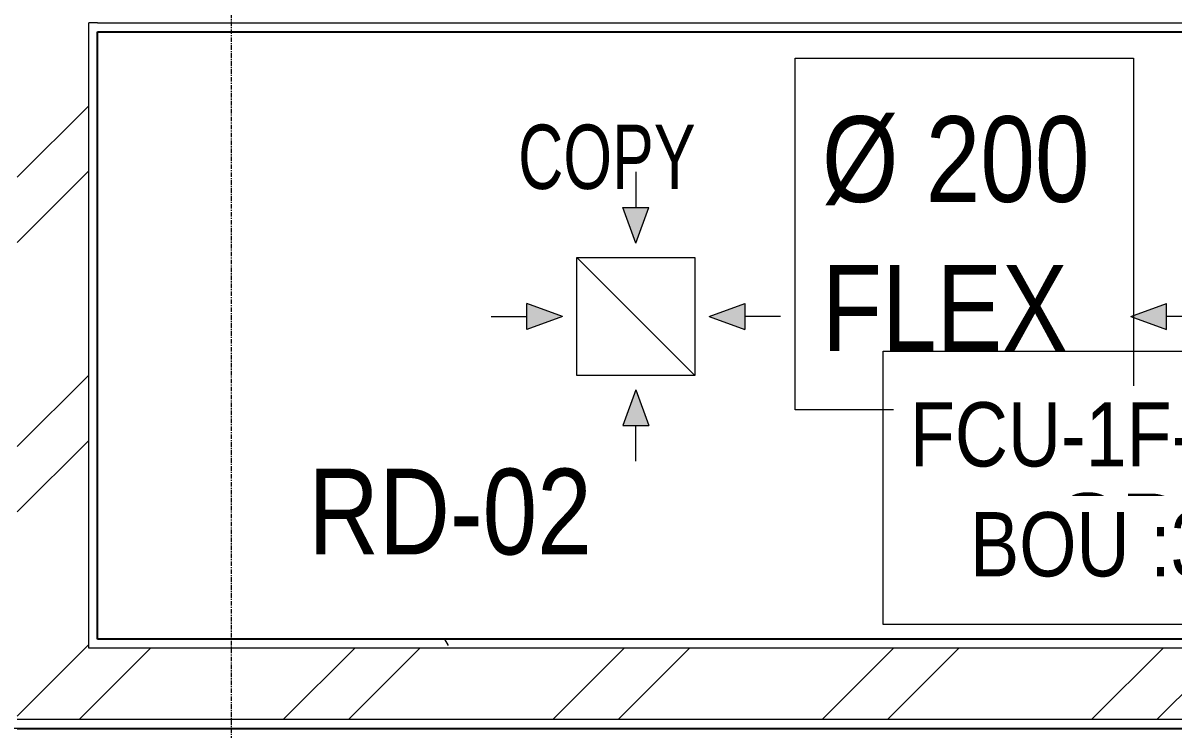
# Model space of a CAD drawing. Header units: inches. Extents: x -83664 to 20107, y -47222 to 19398.
# Drawn here: x 8444 to 11663, y -23294 to -21315 of the extents above; entities that cross this region are included whole.
import ezdxf

# ---------------------------------------------------------------- set-up
doc = ezdxf.new("R2010")
doc.units = ezdxf.units.IN
doc.header["$MEASUREMENT"] = 0
doc.linetypes.add('Grid Line', pattern=[22.225, 12.7, -3.175, 3.175, -3.175])
doc.linetypes.add('Hidden 0_50', pattern=[1.0584, 0.5292, -0.5292])
for name, color, linetype, lineweight in [('A-DETL-GENF', 7, 'Continuous', 9), ('A-WALL', 7, 'Continuous', 9), ('A-WALL-PATT', 7, 'Continuous', 25), ('G-ANNO-TEXT', 7, 'Continuous', 9), ('M-EQPM-IDEN', 7, 'Continuous', 9), ('M-HVAC-CDFF', 7, 'Continuous', 9), ('ROOM TAG', 7, 'Continuous', 9), ('S-GRID', 7, 'Continuous', 9)]:
    doc.layers.add(name, color=color, linetype=linetype, lineweight=lineweight)
doc.layers.add('FF ROOM TAG_dwg', color=7, linetype='Continuous', lineweight=9, true_color=0x767676)
doc.styles.add('Arial Narrow_1', font='ARIALN.TTF', dxfattribs={"height": 1.406642})
doc.styles.add('Arial Narrow_20', font='ARIALN.TTF', dxfattribs={"width": 0.85, "height": 4572})
doc.styles.add('Arial Narrow_21', font='ARIALN.TTF', dxfattribs={"height": 240})
pattern_1 = [(45, (0, 0), (-377.1708, 377.1708), []), (45, (0, 571.5), (-377.1708, 377.1708), [])]
pattern_2 = [(0, (0, 0), (1219.2, 304.8), [50.292, -864.108, 50.292, -864.108, -4876.8]), (0, (0, 0), (1219.2, 304.8), [-1828.8, 50.292, -1778.508, 50.292, -864.108, -2133.6]), (0, (0, 0), (1219.2, 304.8), [-4572, 50.292, -559.308, 50.292, -1473.708]), (120, (457.2, 152.4), (-873.56454, 903.45817), [50.292, -864.108, 50.292, -864.108, -4876.8]), (120, (457.2, 152.4), (-873.56454, 903.45817), [-1828.8, 50.292, -1778.508, 50.292, -864.108, -2133.6]), (120, (457.2, 152.4), (-873.56454, 903.45817), [-4572, 50.292, -559.308, 50.292, -1473.708]), (240, (609.6, 762), (-345.63546, -1208.25817), [50.292, -864.108, 50.292, -864.108, -4876.8]), (240, (609.6, 762), (-345.63546, -1208.25817), [-1828.8, 50.292, -1778.508, 50.292, -864.108, -2133.6]), (240, (609.6, 762), (-345.63546, -1208.25817), [-4572, 50.292, -559.308, 50.292, -1473.708])]

# ---------------------------------------------------------------- blocks, each defined once
blk = doc.blocks.new('GCE-AT-Supply Air Rectangular Diffuser - 230x230-7604639-FIRST FLOOR AC CONDITIONING LAYOUT - PART A')
at = {"layer": 'A-DETL-GENF', "true_color": 0xff7f00}
for points in [[(36.4, 315), (0, 415), (-36.4, 315)], [(-315, -36.4), (-315, 36.4), (-415, 0)], [(315, -36.4), (415, 0), (315, 36.4)], [(0, -415), (36.4, -315), (-36.4, -315)]]:
    blk.add_hatch(color=30, dxfattribs=at).paths.add_polyline_path(points)
at = {"layer": 'A-DETL-GENF', "color": 30, "true_color": 0xff7f00}
for p, q in [((0, 415), (-36.4, 315)), ((0, 415), (36.4, 315)), ((-36.4, 315), (36.4, 315)), ((0, 215), (0, 315)), ((-165, -165), (165, 165)), ((-165, 165), (165, -165)), ((-165, -165), (-165, 165)), ((-165, 165), (165, 165)), ((165, 165), (165, -165)), ((-415, 0), (-315, 36.4)), ((-315, -36.4), (-315, 36.4)), ((315, 36.4), (315, -36.4)), ((415, 0), (315, 36.4)), ((215, 0), (315, 0)), ((-415, 0), (-315, -36.4)), ((-215, 0), (-315, 0)), ((415, 0), (315, -36.4)), ((165, -165), (-165, -165)), ((0, -215), (0, -315)), ((36.4, -315), (-36.4, -315)), ((0, -415), (-36.4, -315)), ((0, -415), (36.4, -315))]:
    blk.add_line(p, q, dxfattribs=at)
blk = doc.blocks.new('GCE-AT-Return Air Rectangular Diffuser - 230x230-V40-FIRST FLOOR AC CONDITIONING LAYOUT - PART A')
at = {"layer": 'A-DETL-GENF', "true_color": 0xff00ff}
for points in [[(0, 205), (36.4, 305), (-36.4, 305)], [(-305, -36.4), (-205, 0), (-305, 36.4)], [(305, -36.4), (305, 36.4), (205, 0)], [(36.4, -305), (0, -205), (-36.4, -305)]]:
    blk.add_hatch(color=6, dxfattribs=at).paths.add_polyline_path(points)
at = {"layer": 'A-DETL-GENF', "color": 6, "true_color": 0xff00ff}
for p, q in [((0, 405), (0, 305)), ((0, 205), (-36.4, 305)), ((-36.4, 305), (36.4, 305)), ((0, 205), (36.4, 305)), ((-165, 165), (165, 165)), ((-165, -165), (-165, 165)), ((-165, 165), (165, -165)), ((165, 165), (165, -165)), ((-205, 0), (-305, 36.4)), ((-305, -36.4), (-305, 36.4)), ((205, 0), (305, 36.4)), ((305, 36.4), (305, -36.4)), ((405, 0), (305, 0)), ((-405, 0), (-305, 0)), ((-205, 0), (-305, -36.4)), ((205, 0), (305, -36.4)), ((165, -165), (-165, -165)), ((0, -205), (-36.4, -305)), ((0, -205), (36.4, -305)), ((-36.4, -305), (36.4, -305)), ((0, -405), (0, -305))]:
    blk.add_line(p, q, dxfattribs=at)
blk = doc.blocks.new('TEMW-SMBZ-HO-BM-HVAC-00002_rvt-1-FIRST FLOOR AC CONDITIONING LAYOUT - PART A')
at = {"layer": 'M-HVAC-CDFF', "color": 6, "linetype": 'Hidden 0_50', "lineweight": 9, "true_color": 0xff00ff}
for name, p in [('GCE-AT-Return Air Rectangular Diffuser - 230x230-V40-FIRST FLOOR AC CONDITIONING LAYOUT - PART A', (161615.9, 76236.1)), ('GCE-AT-Supply Air Rectangular Diffuser - 230x230-7604639-FIRST FLOOR AC CONDITIONING LAYOUT - PART A', (163416.5, 76236.1))]:
    blk.add_blockref(name, p, dxfattribs=at)
blk = doc.blocks.new('TEMW-SMBZ-HO-BM-HVAC-00002_rvt-2-FIRST FLOOR AC CONDITIONING LAYOUT - PART A')
at = {"layer": 'M-HVAC-CDFF', "color": 6, "linetype": 'Hidden 0_50', "lineweight": 9, "true_color": 0xff00ff}
for name, p in [('GCE-AT-Return Air Rectangular Diffuser - 230x230-V40-FIRST FLOOR AC CONDITIONING LAYOUT - PART A', (161615.9, 76236.1)), ('GCE-AT-Supply Air Rectangular Diffuser - 230x230-7604639-FIRST FLOOR AC CONDITIONING LAYOUT - PART A', (163416.5, 76236.1))]:
    blk.add_blockref(name, p, dxfattribs=at)
blk = doc.blocks.new('SMBZ_Hospital Arch Model_2026_01_29_rvt-1-FIRST FLOOR AC CONDITIONING LAYOUT - PART A')
at = {"layer": 'A-WALL-PATT', "lineweight": 9, "true_color": 0xbbbbbb}
h = blk.add_hatch(dxfattribs=at)
h.set_pattern_fill('FP_12', color=9, style=0, pattern_type=2)
h.set_pattern_definition(pattern_1)
h.paths.add_polyline_path([(160084.4, 75107.7), (160084.4, 77057.7), (159884.4, 77057.7), (159884.4, 75107.7)])
h = blk.add_hatch(dxfattribs=at)
h.set_pattern_fill('FP_13', color=9, style=0, pattern_type=2)
h.set_pattern_definition(pattern_2)
h.paths.add_polyline_path([(164560.1, 75307.7), (164729.4, 75307.7), (164729.4, 75332.7), (160109.4, 75332.7), (160109.4, 75307.7), (162977.8, 75307.7)])
h = blk.add_hatch(dxfattribs=at)
h.set_pattern_fill('FP_12', color=9, style=0, pattern_type=2)
h.set_pattern_definition(pattern_1)
h.paths.add_polyline_path([(164729.4, 75107.7), (164729.4, 75307.7), (160084.4, 75307.7), (160084.4, 75107.7), (164560.1, 75107.7)])
h = blk.add_hatch(dxfattribs=at)
h.set_pattern_fill('FP_13', color=9, style=0, pattern_type=2)
h.set_pattern_definition(pattern_2)
h.paths.add_polyline_path([(161395.6, 75082.7), (164729.4, 75082.7), (164729.4, 75107.7), (159884.4, 75107.7), (159884.4, 75082.7), (160109.4, 75082.7)])
at = {"layer": 'A-WALL', "color": 9, "true_color": 0xbbbbbb}
for p, q in [((160109.4, 77057.7), (160084.4, 77057.7)), ((160084.4, 77032.7), (160084.4, 77057.7)), ((160109.4, 77057.7), (163434.4, 77057.7)), ((160084.4, 75307.7), (160084.4, 77032.7)), ((160109.4, 77032.7), (163459.4, 77032.7)), ((160109.4, 75332.7), (160109.4, 77032.7)), ((163629.4, 75332.7), (160109.4, 75332.7)), ((160109.4, 75307.7), (160084.4, 75307.7)), ((164729.4, 75307.7), (160109.4, 75307.7)), ((160084.4, 75107.7), (159884.4, 75107.7)), ((160109.4, 75107.7), (160084.4, 75107.7)), ((164729.4, 75107.7), (160109.4, 75107.7)), ((160109.4, 75082.7), (159859.4, 75082.7)), ((160109.4, 75082.7), (163629.4, 75082.7))]:
    blk.add_line(p, q, dxfattribs=at)
at = {"layer": 'A-WALL', "color": 9, "lineweight": 25, "true_color": 0xbbbbbb}
for p, q in [((160109.4, 77032.7), (163459.4, 77032.7)), ((160109.4, 75332.7), (160109.4, 77032.7)), ((164729.4, 75332.7), (160109.4, 75332.7)), ((159884.4, 75082.7), (160109.4, 75082.7)), ((160109.4, 75082.7), (164729.4, 75082.7))]:
    blk.add_line(p, q, dxfattribs=at)
blk = doc.blocks.new('FF ROOM TAG_dwg-8877209-FIRST FLOOR AC CONDITIONING LAYOUT - PART A')
at = {"layer": 'ROOM TAG', "insert": (2109938, 1833278), "char_height": 4572, "width": 14809.91, "attachment_point": 2, "line_spacing_factor": 0.974696, "style": 'Arial Narrow_20'}
blk.add_mtext('COPY', dxfattribs=at)

msp = doc.modelspace()

# ---------------------------------------------------------------- linework, layer by layer
at = {"layer": 'G-ANNO-TEXT', "flags": 128}
msp.add_lwpolyline([(10605.4, -21413.1), (11552.7, -21413.1), (11552.7, -22397.1), (10605.4, -22397.1)], close=True, dxfattribs=at)
at = {"layer": 'M-EQPM-IDEN', "flags": 128}
msp.add_lwpolyline([(10851.2, -22233), (12409.7, -22233), (12409.7, -22998), (10851.2, -22998)], close=True, dxfattribs=at)
at = {"layer": 'S-GRID', "color": 254, "linetype": 'Grid Line', "true_color": 0xdcdcdc}
msp.add_line((9027.7, -44103.7), (9027.7, 15149.1), dxfattribs=at)

# ---------------------------------------------------------------- block references
at = {"lineweight": 5}
for name in ['SMBZ_Hospital Arch Model_2026_01_29_rvt-1-FIRST FLOOR AC CONDITIONING LAYOUT - PART A', 'TEMW-SMBZ-HO-BM-HVAC-00002_rvt-1-FIRST FLOOR AC CONDITIONING LAYOUT - PART A', 'TEMW-SMBZ-HO-BM-HVAC-00002_rvt-2-FIRST FLOOR AC CONDITIONING LAYOUT - PART A']:
    msp.add_blockref(name, (-151456.7, -98372.2), dxfattribs=at)
at = {"layer": 'FF ROOM TAG_dwg', "color": 7, "xscale": 0.03937007874015915, "yscale": 0.03937007874015915, "zscale": 0.03937007874015915}
msp.add_blockref('FF ROOM TAG_dwg-8877209-FIRST FLOOR AC CONDITIONING LAYOUT - PART A', (-72990.3, -93775.4), dxfattribs=at)
msp.add_blockref('FF ROOM TAG_dwg-8877209-FIRST FLOOR AC CONDITIONING LAYOUT - PART A', (-72990.3, -93775.4), dxfattribs=at)
msp.add_blockref('FF ROOM TAG_dwg-8877209-FIRST FLOOR AC CONDITIONING LAYOUT - PART A', (-72990.3, -93775.4), dxfattribs=at)
msp.add_blockref('FF ROOM TAG_dwg-8877209-FIRST FLOOR AC CONDITIONING LAYOUT - PART A', (-72990.3, -93775.4), dxfattribs=at)
msp.add_blockref('FF ROOM TAG_dwg-8877209-FIRST FLOOR AC CONDITIONING LAYOUT - PART A', (-72990.3, -93775.4), dxfattribs=at)

# ---------------------------------------------------------------- texts
at = {"layer": 'G-ANNO-TEXT', "char_height": 240, "attachment_point": 1, "style": 'Arial Narrow_21'}
for s, insert, width in [('Ø 200', (10680.4, -21575.5), 937.974), ('FLEX', (10680.4, -21992.3), 865.822), ('RD-02', (9242, -22562.2), 1010.126), ('SD-02', (11330.7, -22631.6), 986.076)]:
    msp.add_mtext(s, dxfattribs=dict(at, insert=insert, width=width))

# ---------------------------------------------------------------- next in the draw order: texts
at = {"layer": 'M-EQPM-IDEN', "char_height": 180, "attachment_point": 1, "style": 'Arial Narrow_1', "bg_fill": 3, "box_fill_scale": 1.25, "bg_fill_color": 256, "bg_fill_true_color": 13158600, "bg_fill_transparency": 0}
for s, insert, width in [('FCU-1F-04-14', (10926.2, -22376), 1695.569), ('BOU :3250', (11094.9, -22683.6), 1298.734)]:
    msp.add_mtext(s, dxfattribs=dict(at, insert=insert, width=width))

doc.saveas('drawing.dxf')
